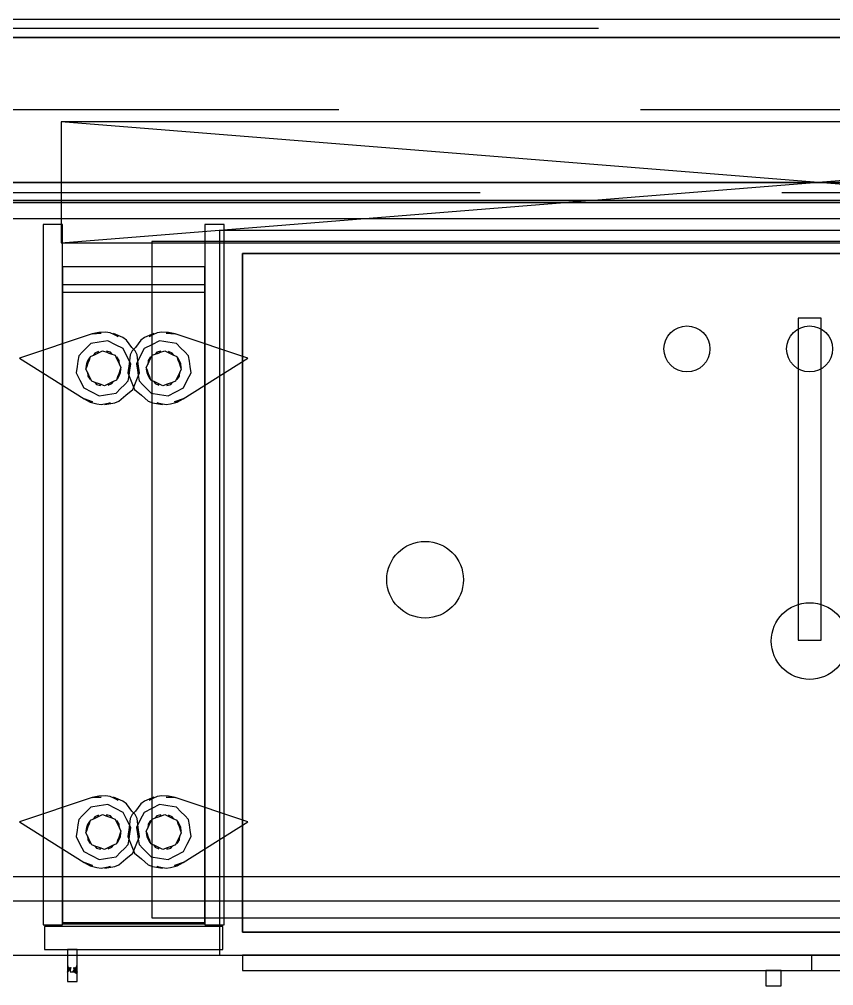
# Model space of a CAD drawing. Header units: millimetres. Extents: x -28.2 to 24.3, y -24.8 to 12.4.
# Drawn here: x -4.791 to -4.116, y 4.201 to 5.001 of the extents above; entities that cross this region are included whole.
import ezdxf

# ---------------------------------------------------------------- set-up
doc = ezdxf.new("R2010")
doc.units = ezdxf.units.MM
doc.linetypes.add('Dashed', pattern=[0.75, 0.5, -0.25])
for name, color, linetype in [('EJE_MUROS', 8, 'Continuous'), ('FLOWTERMINAL', 8, 'Continuous'), ('FURNISHINGELEMENT', 8, 'Continuous'), ('LOSAS', 3, 'Continuous'), ('MUROS', 7, 'Continuous'), ('VENTANAS', 4, 'Continuous')]:
    doc.layers.add(name, color=color, linetype=linetype)

msp = doc.modelspace()

# ---------------------------------------------------------------- linework, layer by layer
at = {"layer": 'EJE_MUROS', "linetype": 'Dashed'}
for p, q in [((-2.06116, 4.99342), (-5.87616, 4.99342)), ((-2.27616, 4.92592), (-5.67616, 4.92592)), ((-5.65916, 4.85742), (-2.29316, 4.85742))]:
    msp.add_line(p, q, dxfattribs=at)
at = {"layer": 'FLOWTERMINAL'}
for p, q in [((-3.59116, 4.81687), (-4.68116, 4.81687)), ((-4.68116, 4.81687), (-4.68116, 4.25687)), ((-4.12663, 4.75337), (-4.14568, 4.75337)), ((-4.14568, 4.75337), (-4.14568, 4.48667)), ((-4.12663, 4.48667), (-4.12663, 4.75337)), ((-4.14568, 4.48667), (-4.12663, 4.48667)), ((-4.68116, 4.25687), (-3.59116, 4.25687))]:
    msp.add_line(p, q, dxfattribs=at)
for centre, radius in [((-4.23776, 4.72797), 0.01905), ((-4.13616, 4.72797), 0.01905), ((-4.45469, 4.53687), 0.03175), ((-4.13616, 4.48607), 0.03175)]:
    msp.add_circle(centre, radius, dxfattribs=at)
at = {"layer": 'FURNISHINGELEMENT'}
for p, q in [((-3.30616, 4.85092), (-5.74616, 4.85092)), ((-4.75516, 4.83092, 1.18475), (-4.77116, 4.83092, 1.18475)), ((-4.77116, 4.83092, 1.18475), (-4.77116, 4.25092, 1.18475)), ((-4.75516, 4.25092, 1.18475), (-4.75516, 4.83092, 1.18475)), ((-4.62116, 4.83092, 1.18475), (-4.63716, 4.83092, 1.18475)), ((-4.63716, 4.83092, 1.18475), (-4.63716, 4.25092, 1.18475)), ((-3.62489, 4.82606, 1.21), (-4.62489, 4.82606, 1.21)), ((-4.62489, 4.82606, 1.21), (-4.62489, 4.22606, 1.21)), ((-4.62116, 4.25092, 1.18475), (-4.62116, 4.83092, 1.18475)), ((-4.60584, 4.24511, 1.21), (-4.60584, 4.80701, 1.21)), ((-4.60584, 4.80701, 1.21), (-3.64394, 4.80701, 1.21)), ((-3.64394, 4.80701, 0.56), (-4.60584, 4.80701, 0.56)), ((-4.60584, 4.80701, 0.56), (-4.60584, 4.24511, 0.56)), ((-3.64394, 4.80701, 0.57905), (-4.60584, 4.80701, 0.57905)), ((-4.60584, 4.80701, 0.57905), (-4.60584, 4.24511, 0.57905)), ((-4.63716, 4.79592, 1.18425), (-4.75516, 4.79592, 1.18425)), ((-4.75516, 4.79592, 1.18425), (-4.75516, 4.25192, 1.18425)), ((-4.63716, 4.79592, 0.50125), (-4.75516, 4.79592, 0.50125)), ((-4.75516, 4.79592, 0.50125), (-4.75516, 4.25302, 0.50125)), ((-4.63716, 4.25192, 1.18425), (-4.63716, 4.79592, 1.18425)), ((-4.63716, 4.25302, 0.50125), (-4.63716, 4.79592, 0.50125)), ((-4.63716, 4.78092, 1.16825), (-4.75516, 4.78092, 1.16825)), ((-4.75516, 4.78092, 1.16825), (-4.75516, 4.77492, 1.16825)), ((-4.63716, 4.77492, 1.16825), (-4.63716, 4.78092, 1.16825)), ((-4.75516, 4.77492, 1.16825), (-4.63716, 4.77492, 1.16825)), ((-4.73061, 4.74039, 0.485), (-4.79063, 4.72045, 0.485)), ((-4.72507, 4.74166, 0.48353), (-4.73061, 4.74039, 0.48395)), ((-4.73061, 4.74039, 0.48395), (-4.72316, 4.7409, 0.485)), ((-4.72316, 4.7409, 0.485), (-4.73061, 4.74039, 0.485)), ((-4.71945, 4.74187, 0.48398), (-4.72507, 4.74166, 0.48353)), ((-4.71571, 4.74142, 0.485), (-4.71945, 4.74187, 0.48398)), ((-4.70893, 4.73827, 0.485), (-4.71571, 4.74142, 0.485)), ((-4.70521, 4.73733, 0.48394), (-4.71281, 4.74074, 0.48383)), ((-4.71281, 4.74074, 0.48383), (-4.70893, 4.73827, 0.485)), ((-4.6795, 4.74074, 0.48383), (-4.6871, 4.73733, 0.48394)), ((-4.67661, 4.74142, 0.485), (-4.68338, 4.73827, 0.485)), ((-4.68338, 4.73827, 0.485), (-4.6795, 4.74074, 0.48383)), ((-4.67286, 4.74187, 0.48398), (-4.67661, 4.74142, 0.485)), ((-4.66724, 4.74166, 0.48353), (-4.67286, 4.74187, 0.48398)), ((-4.6617, 4.74039, 0.485), (-4.66915, 4.7409, 0.485)), ((-4.66915, 4.7409, 0.485), (-4.6617, 4.74039, 0.48395)), ((-4.6617, 4.74039, 0.48395), (-4.66724, 4.74166, 0.48353)), ((-4.60168, 4.72045, 0.485), (-4.6617, 4.74039, 0.485)), ((-4.73162, 4.7324, 0.357), (-4.73536, 4.72865, 0.357)), ((-4.7246, 4.73352, 0.357), (-4.73162, 4.7324, 0.357)), ((-4.72109, 4.73408, 0.357), (-4.7246, 4.73352, 0.357)), ((-4.71758, 4.73464, 0.357), (-4.72109, 4.73408, 0.357)), ((-4.71124, 4.73142, 0.357), (-4.71758, 4.73464, 0.357)), ((-4.70491, 4.7282, 0.357), (-4.71124, 4.73142, 0.357)), ((-4.70215, 4.73513, 0.485), (-4.70521, 4.73733, 0.48394)), ((-4.69773, 4.72911, 0.485), (-4.70215, 4.73513, 0.485)), ((-4.69016, 4.73513, 0.485), (-4.69458, 4.72911, 0.485)), ((-4.6871, 4.73733, 0.48394), (-4.69016, 4.73513, 0.485)), ((-4.68107, 4.73142, 0.357), (-4.6874, 4.7282, 0.357)), ((-4.67473, 4.73464, 0.357), (-4.68107, 4.73142, 0.357)), ((-4.67122, 4.73408, 0.357), (-4.67473, 4.73464, 0.357)), ((-4.66771, 4.73352, 0.357), (-4.67122, 4.73408, 0.357)), ((-4.6607, 4.7324, 0.357), (-4.66771, 4.73352, 0.357)), ((-4.65695, 4.72865, 0.357), (-4.6607, 4.7324, 0.357)), ((-4.74166, 4.72234, 0.357), (-4.74235, 4.71794, 0.357)), ((-4.73851, 4.72549, 0.357), (-4.74166, 4.72234, 0.357)), ((-4.73536, 4.72865, 0.357), (-4.73851, 4.72549, 0.357)), ((-4.73284, 4.71902, 0.357), (-4.73192, 4.72163, 0.357)), ((-4.73192, 4.72163, 0.357), (-4.7286, 4.72321, 0.357)), ((-4.72821, 4.72458, 0.35971), (-4.72941, 4.72282, 0.361)), ((-4.72941, 4.72282, 0.361), (-4.72691, 4.72401, 0.361)), ((-4.7286, 4.72321, 0.357), (-4.72525, 4.7248, 0.357)), ((-4.72514, 4.72585, 0.35938), (-4.72821, 4.72458, 0.35971)), ((-4.72691, 4.72401, 0.361), (-4.72525, 4.7248, 0.361)), ((-4.72525, 4.7248, 0.357), (-4.7219, 4.72639, 0.357)), ((-4.72525, 4.7248, 0.361), (-4.72514, 4.72585, 0.35938)), ((-4.7219, 4.72639, 0.357), (-4.7184, 4.72515, 0.357)), ((-4.71544, 4.72523, 0.35971), (-4.71862, 4.72619, 0.35938)), ((-4.71862, 4.72619, 0.35938), (-4.7184, 4.72515, 0.361)), ((-4.7184, 4.72515, 0.357), (-4.71491, 4.72391, 0.357)), ((-4.7184, 4.72515, 0.361), (-4.71667, 4.72453, 0.361)), ((-4.71667, 4.72453, 0.361), (-4.71406, 4.72361, 0.361)), ((-4.71406, 4.72361, 0.361), (-4.71544, 4.72523, 0.35971)), ((-4.71491, 4.72391, 0.357), (-4.71145, 4.72268, 0.357)), ((-4.71145, 4.72268, 0.357), (-4.71026, 4.72017, 0.357)), ((-4.70168, 4.72187, 0.357), (-4.70491, 4.7282, 0.357)), ((-4.69844, 4.71554, 0.357), (-4.70168, 4.72187, 0.357)), ((-4.699, 4.72308, 0.485), (-4.69997, 4.71567, 0.485)), ((-4.69738, 4.72649, 0.48382), (-4.699, 4.72308, 0.485)), ((-4.69493, 4.72649, 0.48382), (-4.69773, 4.72911, 0.485)), ((-4.69458, 4.72911, 0.485), (-4.69738, 4.72649, 0.48382)), ((-4.69331, 4.72308, 0.485), (-4.69493, 4.72649, 0.48382)), ((-4.69064, 4.72187, 0.357), (-4.69387, 4.71554, 0.357)), ((-4.69235, 4.71567, 0.485), (-4.69331, 4.72308, 0.485)), ((-4.6874, 4.7282, 0.357), (-4.69064, 4.72187, 0.357)), ((-4.68206, 4.72017, 0.357), (-4.68087, 4.72268, 0.357)), ((-4.68087, 4.72268, 0.357), (-4.67741, 4.72391, 0.357)), ((-4.67688, 4.72523, 0.35971), (-4.67825, 4.72361, 0.361)), ((-4.67825, 4.72361, 0.361), (-4.67564, 4.72453, 0.361)), ((-4.67741, 4.72391, 0.357), (-4.67391, 4.72515, 0.357)), ((-4.67369, 4.72619, 0.35938), (-4.67688, 4.72523, 0.35971)), ((-4.67564, 4.72453, 0.361), (-4.67391, 4.72515, 0.361)), ((-4.67391, 4.72515, 0.357), (-4.67041, 4.72639, 0.357)), ((-4.67391, 4.72515, 0.361), (-4.67369, 4.72619, 0.35938)), ((-4.67041, 4.72639, 0.357), (-4.66706, 4.7248, 0.357)), ((-4.66411, 4.72458, 0.35971), (-4.66717, 4.72585, 0.35938)), ((-4.66717, 4.72585, 0.35938), (-4.66706, 4.7248, 0.361)), ((-4.66706, 4.7248, 0.361), (-4.66541, 4.72401, 0.361)), ((-4.66706, 4.7248, 0.357), (-4.66371, 4.72321, 0.357)), ((-4.66541, 4.72401, 0.361), (-4.6629, 4.72282, 0.361)), ((-4.6629, 4.72282, 0.361), (-4.66411, 4.72458, 0.35971)), ((-4.66371, 4.72321, 0.357), (-4.6604, 4.72163, 0.357)), ((-4.6604, 4.72163, 0.357), (-4.65947, 4.71902, 0.357)), ((-4.6538, 4.72549, 0.357), (-4.65695, 4.72865, 0.357)), ((-4.65065, 4.72234, 0.357), (-4.6538, 4.72549, 0.357)), ((-4.64996, 4.71794, 0.357), (-4.65065, 4.72234, 0.357)), ((-4.79063, 4.72045, 0.485), (-4.73722, 4.68658, 0.485)), ((-4.74305, 4.71354, 0.357), (-4.74387, 4.7083, 0.357)), ((-4.74235, 4.71794, 0.357), (-4.74305, 4.71354, 0.357)), ((-4.73519, 4.71552, 0.35995), (-4.73563, 4.7126, 0.35997)), ((-4.73563, 4.7126, 0.35997), (-4.7347, 4.71379, 0.361)), ((-4.73563, 4.71118, 0.357), (-4.7347, 4.71379, 0.357)), ((-4.73424, 4.71815, 0.36003), (-4.73519, 4.71552, 0.35995)), ((-4.7347, 4.71379, 0.361), (-4.73377, 4.7164, 0.361)), ((-4.7347, 4.71379, 0.357), (-4.73377, 4.7164, 0.357)), ((-4.73282, 4.72053, 0.35986), (-4.73424, 4.71815, 0.36003)), ((-4.73377, 4.7164, 0.361), (-4.73284, 4.71902, 0.361)), ((-4.73377, 4.7164, 0.357), (-4.73284, 4.71902, 0.357)), ((-4.73284, 4.71902, 0.361), (-4.73282, 4.72053, 0.35986)), ((-4.71012, 4.72131, 0.35987), (-4.71026, 4.72017, 0.361)), ((-4.71026, 4.72017, 0.357), (-4.70907, 4.71767, 0.357)), ((-4.71026, 4.72017, 0.361), (-4.70907, 4.71767, 0.361)), ((-4.70825, 4.71851, 0.35959), (-4.71012, 4.72131, 0.35987)), ((-4.70907, 4.71767, 0.357), (-4.70787, 4.71516, 0.357)), ((-4.70907, 4.71767, 0.361), (-4.70787, 4.71516, 0.361)), ((-4.70787, 4.71516, 0.361), (-4.70825, 4.71851, 0.35959)), ((-4.70787, 4.71516, 0.357), (-4.70668, 4.71266, 0.357)), ((-4.69997, 4.71567, 0.485), (-4.70093, 4.70826, 0.485)), ((-4.69927, 4.7103, 0.357), (-4.69844, 4.71554, 0.357)), ((-4.69387, 4.71554, 0.357), (-4.69305, 4.7103, 0.357)), ((-4.69138, 4.70826, 0.485), (-4.69235, 4.71567, 0.485)), ((-4.68563, 4.71266, 0.357), (-4.68444, 4.71516, 0.357)), ((-4.68407, 4.71851, 0.35959), (-4.68444, 4.71516, 0.361)), ((-4.68444, 4.71516, 0.357), (-4.68325, 4.71767, 0.357)), ((-4.68444, 4.71516, 0.361), (-4.68325, 4.71767, 0.361)), ((-4.6822, 4.72131, 0.35987), (-4.68407, 4.71851, 0.35959)), ((-4.68325, 4.71767, 0.357), (-4.68206, 4.72017, 0.357)), ((-4.68325, 4.71767, 0.361), (-4.68206, 4.72017, 0.361)), ((-4.68206, 4.72017, 0.361), (-4.6822, 4.72131, 0.35987)), ((-4.65807, 4.71815, 0.36003), (-4.6595, 4.72053, 0.35986)), ((-4.6595, 4.72053, 0.35986), (-4.65947, 4.71902, 0.361)), ((-4.65947, 4.71902, 0.361), (-4.65854, 4.7164, 0.361)), ((-4.65947, 4.71902, 0.357), (-4.65854, 4.7164, 0.357)), ((-4.65854, 4.7164, 0.361), (-4.65761, 4.71379, 0.361)), ((-4.65854, 4.7164, 0.357), (-4.65761, 4.71379, 0.357)), ((-4.65712, 4.71552, 0.35995), (-4.65807, 4.71815, 0.36003)), ((-4.65761, 4.71379, 0.361), (-4.65668, 4.7126, 0.35997)), ((-4.65761, 4.71379, 0.357), (-4.65668, 4.71118, 0.357)), ((-4.65668, 4.7126, 0.35997), (-4.65712, 4.71552, 0.35995)), ((-4.65509, 4.68658, 0.485), (-4.60168, 4.72045, 0.485)), ((-4.64927, 4.71354, 0.357), (-4.64996, 4.71794, 0.357)), ((-4.64844, 4.7083, 0.357), (-4.64927, 4.71354, 0.357)), ((-4.74387, 4.7083, 0.357), (-4.74064, 4.70197, 0.357)), ((-4.73444, 4.70867, 0.357), (-4.73563, 4.71118, 0.357)), ((-4.73325, 4.70617, 0.361), (-4.73444, 4.70867, 0.361)), ((-4.73444, 4.70867, 0.361), (-4.73407, 4.70533, 0.35959)), ((-4.73325, 4.70617, 0.357), (-4.73444, 4.70867, 0.357)), ((-4.73206, 4.70366, 0.361), (-4.73325, 4.70617, 0.361)), ((-4.73206, 4.70366, 0.357), (-4.73325, 4.70617, 0.357)), ((-4.7095, 4.70331, 0.35986), (-4.70807, 4.70569, 0.36003)), ((-4.70854, 4.70743, 0.357), (-4.70947, 4.70482, 0.357)), ((-4.70854, 4.70743, 0.361), (-4.70947, 4.70482, 0.361)), ((-4.70761, 4.71005, 0.357), (-4.70854, 4.70743, 0.357)), ((-4.70761, 4.71005, 0.361), (-4.70854, 4.70743, 0.361)), ((-4.70807, 4.70569, 0.36003), (-4.70712, 4.70832, 0.35995)), ((-4.70668, 4.71266, 0.357), (-4.70761, 4.71005, 0.357)), ((-4.70668, 4.71124, 0.35997), (-4.70761, 4.71005, 0.361)), ((-4.70712, 4.70832, 0.35995), (-4.70668, 4.71124, 0.35997)), ((-4.70093, 4.70826, 0.485), (-4.6982, 4.70131, 0.485)), ((-4.70065, 4.7015, 0.357), (-4.69996, 4.7059, 0.357)), ((-4.69996, 4.7059, 0.357), (-4.69927, 4.7103, 0.357)), ((-4.69411, 4.70131, 0.485), (-4.69138, 4.70826, 0.485)), ((-4.69305, 4.7103, 0.357), (-4.69235, 4.7059, 0.357)), ((-4.69235, 4.7059, 0.357), (-4.69166, 4.7015, 0.357)), ((-4.6847, 4.71005, 0.357), (-4.68563, 4.71266, 0.357)), ((-4.6847, 4.71005, 0.361), (-4.68563, 4.71124, 0.35997)), ((-4.68563, 4.71124, 0.35997), (-4.68519, 4.70832, 0.35995)), ((-4.68519, 4.70832, 0.35995), (-4.68424, 4.70569, 0.36003)), ((-4.68377, 4.70743, 0.357), (-4.6847, 4.71005, 0.357)), ((-4.68377, 4.70743, 0.361), (-4.6847, 4.71005, 0.361)), ((-4.68424, 4.70569, 0.36003), (-4.68282, 4.70331, 0.35986)), ((-4.68284, 4.70482, 0.357), (-4.68377, 4.70743, 0.357)), ((-4.68284, 4.70482, 0.361), (-4.68377, 4.70743, 0.361)), ((-4.65907, 4.70617, 0.361), (-4.66026, 4.70366, 0.361)), ((-4.65907, 4.70617, 0.357), (-4.66026, 4.70366, 0.357)), ((-4.65787, 4.70867, 0.361), (-4.65907, 4.70617, 0.361)), ((-4.65787, 4.70867, 0.357), (-4.65907, 4.70617, 0.357)), ((-4.65825, 4.70533, 0.35959), (-4.65787, 4.70867, 0.361)), ((-4.65668, 4.71118, 0.357), (-4.65787, 4.70867, 0.357)), ((-4.65168, 4.70197, 0.357), (-4.64844, 4.7083, 0.357)), ((-4.74064, 4.70197, 0.357), (-4.7374, 4.69564, 0.357)), ((-4.73407, 4.70533, 0.35959), (-4.7322, 4.70253, 0.35987)), ((-4.7322, 4.70253, 0.35987), (-4.73206, 4.70366, 0.361)), ((-4.73087, 4.70116, 0.357), (-4.73206, 4.70366, 0.357)), ((-4.72741, 4.69993, 0.357), (-4.73087, 4.70116, 0.357)), ((-4.72564, 4.6993, 0.361), (-4.72825, 4.70023, 0.361)), ((-4.72825, 4.70023, 0.361), (-4.72688, 4.6986, 0.35971)), ((-4.72391, 4.69869, 0.357), (-4.72741, 4.69993, 0.357)), ((-4.72688, 4.6986, 0.35971), (-4.72369, 4.69765, 0.35938)), ((-4.72391, 4.69869, 0.361), (-4.72564, 4.6993, 0.361)), ((-4.72369, 4.69765, 0.35938), (-4.72391, 4.69869, 0.361)), ((-4.72041, 4.69745, 0.357), (-4.72391, 4.69869, 0.357)), ((-4.71706, 4.69904, 0.357), (-4.72041, 4.69745, 0.357)), ((-4.71717, 4.69798, 0.35938), (-4.71411, 4.69926, 0.35971)), ((-4.71706, 4.69904, 0.361), (-4.71717, 4.69798, 0.35938)), ((-4.71371, 4.70063, 0.357), (-4.71706, 4.69904, 0.357)), ((-4.71541, 4.69983, 0.361), (-4.71706, 4.69904, 0.361)), ((-4.7129, 4.70102, 0.361), (-4.71541, 4.69983, 0.361)), ((-4.71411, 4.69926, 0.35971), (-4.7129, 4.70102, 0.361)), ((-4.7104, 4.70221, 0.357), (-4.71371, 4.70063, 0.357)), ((-4.70947, 4.70482, 0.357), (-4.7104, 4.70221, 0.357)), ((-4.70947, 4.70482, 0.361), (-4.7095, 4.70331, 0.35986)), ((-4.70695, 4.69519, 0.357), (-4.7038, 4.69834, 0.357)), ((-4.7038, 4.69834, 0.357), (-4.70065, 4.7015, 0.357)), ((-4.6982, 4.70131, 0.485), (-4.69548, 4.69435, 0.485)), ((-4.69684, 4.69435, 0.485), (-4.69411, 4.70131, 0.485)), ((-4.69166, 4.7015, 0.357), (-4.68851, 4.69834, 0.357)), ((-4.68851, 4.69834, 0.357), (-4.68536, 4.69519, 0.357)), ((-4.68192, 4.70221, 0.357), (-4.68284, 4.70482, 0.357)), ((-4.68282, 4.70331, 0.35986), (-4.68284, 4.70482, 0.361)), ((-4.6786, 4.70063, 0.357), (-4.68192, 4.70221, 0.357)), ((-4.67691, 4.69983, 0.361), (-4.67941, 4.70102, 0.361)), ((-4.67941, 4.70102, 0.361), (-4.67821, 4.69926, 0.35971)), ((-4.67525, 4.69904, 0.357), (-4.6786, 4.70063, 0.357)), ((-4.67821, 4.69926, 0.35971), (-4.67514, 4.69798, 0.35938)), ((-4.67525, 4.69904, 0.361), (-4.67691, 4.69983, 0.361)), ((-4.6719, 4.69745, 0.357), (-4.67525, 4.69904, 0.357)), ((-4.67514, 4.69798, 0.35938), (-4.67525, 4.69904, 0.361)), ((-4.6684, 4.69869, 0.357), (-4.6719, 4.69745, 0.357)), ((-4.6684, 4.69869, 0.361), (-4.66862, 4.69765, 0.35938)), ((-4.66862, 4.69765, 0.35938), (-4.66544, 4.6986, 0.35971)), ((-4.66491, 4.69993, 0.357), (-4.6684, 4.69869, 0.357)), ((-4.66667, 4.6993, 0.361), (-4.6684, 4.69869, 0.361)), ((-4.66406, 4.70023, 0.361), (-4.66667, 4.6993, 0.361)), ((-4.66544, 4.6986, 0.35971), (-4.66406, 4.70023, 0.361)), ((-4.66145, 4.70116, 0.357), (-4.66491, 4.69993, 0.357)), ((-4.66026, 4.70366, 0.357), (-4.66145, 4.70116, 0.357)), ((-4.66026, 4.70366, 0.361), (-4.66012, 4.70253, 0.35987)), ((-4.66012, 4.70253, 0.35987), (-4.65825, 4.70533, 0.35959)), ((-4.65491, 4.69564, 0.357), (-4.65168, 4.70197, 0.357)), ((-4.7374, 4.69564, 0.357), (-4.73107, 4.69242, 0.357)), ((-4.73107, 4.69242, 0.357), (-4.72473, 4.6892, 0.357)), ((-4.72473, 4.6892, 0.357), (-4.72122, 4.68976, 0.357)), ((-4.72122, 4.68976, 0.357), (-4.71771, 4.69032, 0.357)), ((-4.71771, 4.69032, 0.357), (-4.7107, 4.69144, 0.357)), ((-4.7107, 4.69144, 0.357), (-4.70695, 4.69519, 0.357)), ((-4.70833, 4.6848, 0.485), (-4.70258, 4.68957, 0.485)), ((-4.70258, 4.68957, 0.485), (-4.69684, 4.69435, 0.485)), ((-4.69548, 4.69435, 0.485), (-4.68973, 4.68957, 0.485)), ((-4.68973, 4.68957, 0.485), (-4.68398, 4.6848, 0.485)), ((-4.68536, 4.69519, 0.357), (-4.68162, 4.69144, 0.357)), ((-4.68162, 4.69144, 0.357), (-4.6746, 4.69032, 0.357)), ((-4.6746, 4.69032, 0.357), (-4.67109, 4.68976, 0.357)), ((-4.67109, 4.68976, 0.357), (-4.66758, 4.6892, 0.357)), ((-4.66758, 4.6892, 0.357), (-4.66124, 4.69242, 0.357)), ((-4.66124, 4.69242, 0.357), (-4.65491, 4.69564, 0.357)), ((-4.73722, 4.68658, 0.485), (-4.73011, 4.68428, 0.485)), ((-4.73011, 4.68428, 0.485), (-4.73722, 4.68658, 0.48395)), ((-4.73722, 4.68658, 0.48395), (-4.73215, 4.68401, 0.48353)), ((-4.73215, 4.68401, 0.48353), (-4.72675, 4.68244, 0.48398)), ((-4.72675, 4.68244, 0.48398), (-4.72301, 4.68198, 0.485)), ((-4.72301, 4.68198, 0.485), (-4.71567, 4.68339, 0.485)), ((-4.72003, 4.68194, 0.48383), (-4.71184, 4.6834, 0.48394)), ((-4.71567, 4.68339, 0.485), (-4.72003, 4.68194, 0.48383)), ((-4.71184, 4.6834, 0.48394), (-4.70833, 4.6848, 0.485)), ((-4.68398, 4.6848, 0.485), (-4.68048, 4.6834, 0.48394)), ((-4.68048, 4.6834, 0.48394), (-4.67228, 4.68194, 0.48383)), ((-4.67228, 4.68194, 0.48383), (-4.67665, 4.68339, 0.485)), ((-4.67665, 4.68339, 0.485), (-4.66931, 4.68198, 0.485)), ((-4.66931, 4.68198, 0.485), (-4.66556, 4.68244, 0.48398)), ((-4.66556, 4.68244, 0.48398), (-4.66016, 4.68401, 0.48353)), ((-4.65509, 4.68658, 0.48395), (-4.6622, 4.68428, 0.485)), ((-4.6622, 4.68428, 0.485), (-4.65509, 4.68658, 0.485)), ((-4.66016, 4.68401, 0.48353), (-4.65509, 4.68658, 0.48395)), ((-4.73061, 4.35639, 0.485), (-4.79063, 4.33645, 0.485)), ((-4.72507, 4.35766, 0.48353), (-4.73061, 4.35639, 0.48395)), ((-4.73061, 4.35639, 0.48395), (-4.72316, 4.3569, 0.485)), ((-4.72316, 4.3569, 0.485), (-4.73061, 4.35639, 0.485)), ((-4.71945, 4.35787, 0.48398), (-4.72507, 4.35766, 0.48353)), ((-4.71571, 4.35742, 0.485), (-4.71945, 4.35787, 0.48398)), ((-4.70893, 4.35427, 0.485), (-4.71571, 4.35742, 0.485)), ((-4.70521, 4.35333, 0.48394), (-4.71281, 4.35674, 0.48383)), ((-4.71281, 4.35674, 0.48383), (-4.70893, 4.35427, 0.485)), ((-4.6795, 4.35674, 0.48383), (-4.6871, 4.35333, 0.48394)), ((-4.67661, 4.35742, 0.485), (-4.68338, 4.35427, 0.485)), ((-4.68338, 4.35427, 0.485), (-4.6795, 4.35674, 0.48383)), ((-4.67286, 4.35787, 0.48398), (-4.67661, 4.35742, 0.485)), ((-4.66724, 4.35766, 0.48353), (-4.67286, 4.35787, 0.48398)), ((-4.6617, 4.35639, 0.485), (-4.66915, 4.3569, 0.485)), ((-4.66915, 4.3569, 0.485), (-4.6617, 4.35639, 0.48395)), ((-4.6617, 4.35639, 0.48395), (-4.66724, 4.35766, 0.48353)), ((-4.60168, 4.33645, 0.485), (-4.6617, 4.35639, 0.485)), ((-4.73162, 4.3484, 0.357), (-4.73536, 4.34465, 0.357)), ((-4.7246, 4.34952, 0.357), (-4.73162, 4.3484, 0.357)), ((-4.72109, 4.35008, 0.357), (-4.7246, 4.34952, 0.357)), ((-4.71758, 4.35064, 0.357), (-4.72109, 4.35008, 0.357)), ((-4.71124, 4.34742, 0.357), (-4.71758, 4.35064, 0.357)), ((-4.70491, 4.3442, 0.357), (-4.71124, 4.34742, 0.357)), ((-4.70215, 4.35113, 0.485), (-4.70521, 4.35333, 0.48394)), ((-4.69773, 4.34511, 0.485), (-4.70215, 4.35113, 0.485)), ((-4.69016, 4.35113, 0.485), (-4.69458, 4.34511, 0.485)), ((-4.6871, 4.35333, 0.48394), (-4.69016, 4.35113, 0.485)), ((-4.68107, 4.34742, 0.357), (-4.6874, 4.3442, 0.357)), ((-4.67473, 4.35064, 0.357), (-4.68107, 4.34742, 0.357)), ((-4.67122, 4.35008, 0.357), (-4.67473, 4.35064, 0.357)), ((-4.66771, 4.34952, 0.357), (-4.67122, 4.35008, 0.357)), ((-4.6607, 4.3484, 0.357), (-4.66771, 4.34952, 0.357)), ((-4.65695, 4.34465, 0.357), (-4.6607, 4.3484, 0.357)), ((-4.74166, 4.33834, 0.357), (-4.74235, 4.33394, 0.357)), ((-4.73851, 4.34149, 0.357), (-4.74166, 4.33834, 0.357)), ((-4.73536, 4.34465, 0.357), (-4.73851, 4.34149, 0.357)), ((-4.73284, 4.33502, 0.357), (-4.73192, 4.33763, 0.357)), ((-4.73192, 4.33763, 0.357), (-4.7286, 4.33921, 0.357)), ((-4.72821, 4.34058, 0.35971), (-4.72941, 4.33882, 0.361)), ((-4.72941, 4.33882, 0.361), (-4.72691, 4.34001, 0.361)), ((-4.7286, 4.33921, 0.357), (-4.72525, 4.3408, 0.357)), ((-4.72514, 4.34185, 0.35938), (-4.72821, 4.34058, 0.35971)), ((-4.72691, 4.34001, 0.361), (-4.72525, 4.3408, 0.361)), ((-4.72525, 4.3408, 0.357), (-4.7219, 4.34239, 0.357)), ((-4.72525, 4.3408, 0.361), (-4.72514, 4.34185, 0.35938)), ((-4.7219, 4.34239, 0.357), (-4.7184, 4.34115, 0.357)), ((-4.71544, 4.34123, 0.35971), (-4.71862, 4.34219, 0.35938)), ((-4.71862, 4.34219, 0.35938), (-4.7184, 4.34115, 0.361)), ((-4.7184, 4.34115, 0.357), (-4.71491, 4.33991, 0.357)), ((-4.7184, 4.34115, 0.361), (-4.71667, 4.34053, 0.361)), ((-4.71667, 4.34053, 0.361), (-4.71406, 4.33961, 0.361)), ((-4.71406, 4.33961, 0.361), (-4.71544, 4.34123, 0.35971)), ((-4.71491, 4.33991, 0.357), (-4.71145, 4.33868, 0.357)), ((-4.71145, 4.33868, 0.357), (-4.71026, 4.33617, 0.357)), ((-4.70168, 4.33787, 0.357), (-4.70491, 4.3442, 0.357)), ((-4.69844, 4.33154, 0.357), (-4.70168, 4.33787, 0.357)), ((-4.699, 4.33908, 0.485), (-4.69997, 4.33167, 0.485)), ((-4.69738, 4.34249, 0.48382), (-4.699, 4.33908, 0.485)), ((-4.69493, 4.34249, 0.48382), (-4.69773, 4.34511, 0.485)), ((-4.69458, 4.34511, 0.485), (-4.69738, 4.34249, 0.48382)), ((-4.69331, 4.33908, 0.485), (-4.69493, 4.34249, 0.48382)), ((-4.69064, 4.33787, 0.357), (-4.69387, 4.33154, 0.357)), ((-4.69235, 4.33167, 0.485), (-4.69331, 4.33908, 0.485)), ((-4.6874, 4.3442, 0.357), (-4.69064, 4.33787, 0.357)), ((-4.68206, 4.33617, 0.357), (-4.68087, 4.33868, 0.357)), ((-4.68087, 4.33868, 0.357), (-4.67741, 4.33991, 0.357)), ((-4.67688, 4.34123, 0.35971), (-4.67825, 4.33961, 0.361)), ((-4.67825, 4.33961, 0.361), (-4.67564, 4.34053, 0.361)), ((-4.67741, 4.33991, 0.357), (-4.67391, 4.34115, 0.357)), ((-4.67369, 4.34219, 0.35938), (-4.67688, 4.34123, 0.35971)), ((-4.67564, 4.34053, 0.361), (-4.67391, 4.34115, 0.361)), ((-4.67391, 4.34115, 0.357), (-4.67041, 4.34239, 0.357)), ((-4.67391, 4.34115, 0.361), (-4.67369, 4.34219, 0.35938)), ((-4.67041, 4.34239, 0.357), (-4.66706, 4.3408, 0.357)), ((-4.66411, 4.34058, 0.35971), (-4.66717, 4.34185, 0.35938)), ((-4.66717, 4.34185, 0.35938), (-4.66706, 4.3408, 0.361)), ((-4.66706, 4.3408, 0.361), (-4.66541, 4.34001, 0.361)), ((-4.66706, 4.3408, 0.357), (-4.66371, 4.33921, 0.357)), ((-4.66541, 4.34001, 0.361), (-4.6629, 4.33882, 0.361)), ((-4.6629, 4.33882, 0.361), (-4.66411, 4.34058, 0.35971)), ((-4.66371, 4.33921, 0.357), (-4.6604, 4.33763, 0.357)), ((-4.6604, 4.33763, 0.357), (-4.65947, 4.33502, 0.357)), ((-4.6538, 4.34149, 0.357), (-4.65695, 4.34465, 0.357)), ((-4.65065, 4.33834, 0.357), (-4.6538, 4.34149, 0.357)), ((-4.64996, 4.33394, 0.357), (-4.65065, 4.33834, 0.357)), ((-4.79063, 4.33645, 0.485), (-4.73722, 4.30258, 0.485)), ((-4.74305, 4.32954, 0.357), (-4.74387, 4.3243, 0.357)), ((-4.74235, 4.33394, 0.357), (-4.74305, 4.32954, 0.357)), ((-4.73519, 4.33152, 0.35995), (-4.73563, 4.3286, 0.35997)), ((-4.73563, 4.3286, 0.35997), (-4.7347, 4.32979, 0.361)), ((-4.73563, 4.32718, 0.357), (-4.7347, 4.32979, 0.357)), ((-4.73424, 4.33415, 0.36003), (-4.73519, 4.33152, 0.35995)), ((-4.7347, 4.32979, 0.361), (-4.73377, 4.3324, 0.361)), ((-4.7347, 4.32979, 0.357), (-4.73377, 4.3324, 0.357)), ((-4.73282, 4.33653, 0.35986), (-4.73424, 4.33415, 0.36003)), ((-4.73377, 4.3324, 0.361), (-4.73284, 4.33502, 0.361)), ((-4.73377, 4.3324, 0.357), (-4.73284, 4.33502, 0.357)), ((-4.73284, 4.33502, 0.361), (-4.73282, 4.33653, 0.35986)), ((-4.71012, 4.33731, 0.35987), (-4.71026, 4.33617, 0.361)), ((-4.71026, 4.33617, 0.357), (-4.70907, 4.33367, 0.357)), ((-4.71026, 4.33617, 0.361), (-4.70907, 4.33367, 0.361)), ((-4.70825, 4.33451, 0.35959), (-4.71012, 4.33731, 0.35987)), ((-4.70907, 4.33367, 0.357), (-4.70787, 4.33116, 0.357)), ((-4.70907, 4.33367, 0.361), (-4.70787, 4.33116, 0.361)), ((-4.70787, 4.33116, 0.361), (-4.70825, 4.33451, 0.35959)), ((-4.70787, 4.33116, 0.357), (-4.70668, 4.32866, 0.357)), ((-4.69997, 4.33167, 0.485), (-4.70093, 4.32426, 0.485)), ((-4.69927, 4.3263, 0.357), (-4.69844, 4.33154, 0.357)), ((-4.69387, 4.33154, 0.357), (-4.69305, 4.3263, 0.357)), ((-4.69138, 4.32426, 0.485), (-4.69235, 4.33167, 0.485)), ((-4.68563, 4.32866, 0.357), (-4.68444, 4.33116, 0.357)), ((-4.68407, 4.33451, 0.35959), (-4.68444, 4.33116, 0.361)), ((-4.68444, 4.33116, 0.357), (-4.68325, 4.33367, 0.357)), ((-4.68444, 4.33116, 0.361), (-4.68325, 4.33367, 0.361)), ((-4.6822, 4.33731, 0.35987), (-4.68407, 4.33451, 0.35959)), ((-4.68325, 4.33367, 0.357), (-4.68206, 4.33617, 0.357)), ((-4.68325, 4.33367, 0.361), (-4.68206, 4.33617, 0.361)), ((-4.68206, 4.33617, 0.361), (-4.6822, 4.33731, 0.35987)), ((-4.65807, 4.33415, 0.36003), (-4.6595, 4.33653, 0.35986)), ((-4.6595, 4.33653, 0.35986), (-4.65947, 4.33502, 0.361)), ((-4.65947, 4.33502, 0.361), (-4.65854, 4.3324, 0.361)), ((-4.65947, 4.33502, 0.357), (-4.65854, 4.3324, 0.357)), ((-4.65854, 4.3324, 0.361), (-4.65761, 4.32979, 0.361)), ((-4.65854, 4.3324, 0.357), (-4.65761, 4.32979, 0.357)), ((-4.65712, 4.33152, 0.35995), (-4.65807, 4.33415, 0.36003)), ((-4.65761, 4.32979, 0.361), (-4.65668, 4.3286, 0.35997)), ((-4.65761, 4.32979, 0.357), (-4.65668, 4.32718, 0.357)), ((-4.65668, 4.3286, 0.35997), (-4.65712, 4.33152, 0.35995)), ((-4.65509, 4.30258, 0.485), (-4.60168, 4.33645, 0.485)), ((-4.64927, 4.32954, 0.357), (-4.64996, 4.33394, 0.357)), ((-4.64844, 4.3243, 0.357), (-4.64927, 4.32954, 0.357)), ((-4.74387, 4.3243, 0.357), (-4.74064, 4.31797, 0.357)), ((-4.73444, 4.32467, 0.357), (-4.73563, 4.32718, 0.357)), ((-4.73325, 4.32217, 0.361), (-4.73444, 4.32467, 0.361)), ((-4.73444, 4.32467, 0.361), (-4.73407, 4.32133, 0.35959)), ((-4.73325, 4.32217, 0.357), (-4.73444, 4.32467, 0.357)), ((-4.73206, 4.31966, 0.361), (-4.73325, 4.32217, 0.361)), ((-4.73206, 4.31966, 0.357), (-4.73325, 4.32217, 0.357)), ((-4.7095, 4.31931, 0.35986), (-4.70807, 4.32169, 0.36003)), ((-4.70854, 4.32343, 0.357), (-4.70947, 4.32082, 0.357)), ((-4.70854, 4.32343, 0.361), (-4.70947, 4.32082, 0.361)), ((-4.70761, 4.32605, 0.357), (-4.70854, 4.32343, 0.357)), ((-4.70761, 4.32605, 0.361), (-4.70854, 4.32343, 0.361)), ((-4.70807, 4.32169, 0.36003), (-4.70712, 4.32432, 0.35995)), ((-4.70668, 4.32866, 0.357), (-4.70761, 4.32605, 0.357)), ((-4.70668, 4.32724, 0.35997), (-4.70761, 4.32605, 0.361)), ((-4.70712, 4.32432, 0.35995), (-4.70668, 4.32724, 0.35997)), ((-4.70093, 4.32426, 0.485), (-4.6982, 4.31731, 0.485)), ((-4.70065, 4.3175, 0.357), (-4.69996, 4.3219, 0.357)), ((-4.69996, 4.3219, 0.357), (-4.69927, 4.3263, 0.357)), ((-4.69411, 4.31731, 0.485), (-4.69138, 4.32426, 0.485)), ((-4.69305, 4.3263, 0.357), (-4.69235, 4.3219, 0.357)), ((-4.69235, 4.3219, 0.357), (-4.69166, 4.3175, 0.357)), ((-4.6847, 4.32605, 0.357), (-4.68563, 4.32866, 0.357)), ((-4.6847, 4.32605, 0.361), (-4.68563, 4.32724, 0.35997)), ((-4.68563, 4.32724, 0.35997), (-4.68519, 4.32432, 0.35995)), ((-4.68519, 4.32432, 0.35995), (-4.68424, 4.32169, 0.36003)), ((-4.68377, 4.32343, 0.357), (-4.6847, 4.32605, 0.357)), ((-4.68377, 4.32343, 0.361), (-4.6847, 4.32605, 0.361)), ((-4.68424, 4.32169, 0.36003), (-4.68282, 4.31931, 0.35986)), ((-4.68284, 4.32082, 0.357), (-4.68377, 4.32343, 0.357)), ((-4.68284, 4.32082, 0.361), (-4.68377, 4.32343, 0.361)), ((-4.65907, 4.32217, 0.361), (-4.66026, 4.31966, 0.361)), ((-4.65907, 4.32217, 0.357), (-4.66026, 4.31966, 0.357)), ((-4.65787, 4.32467, 0.361), (-4.65907, 4.32217, 0.361)), ((-4.65787, 4.32467, 0.357), (-4.65907, 4.32217, 0.357)), ((-4.65825, 4.32133, 0.35959), (-4.65787, 4.32467, 0.361)), ((-4.65668, 4.32718, 0.357), (-4.65787, 4.32467, 0.357)), ((-4.65168, 4.31797, 0.357), (-4.64844, 4.3243, 0.357)), ((-4.74064, 4.31797, 0.357), (-4.7374, 4.31164, 0.357)), ((-4.73407, 4.32133, 0.35959), (-4.7322, 4.31853, 0.35987)), ((-4.7322, 4.31853, 0.35987), (-4.73206, 4.31966, 0.361)), ((-4.73087, 4.31716, 0.357), (-4.73206, 4.31966, 0.357)), ((-4.72741, 4.31593, 0.357), (-4.73087, 4.31716, 0.357)), ((-4.72564, 4.3153, 0.361), (-4.72825, 4.31623, 0.361)), ((-4.72825, 4.31623, 0.361), (-4.72688, 4.3146, 0.35971)), ((-4.72391, 4.31469, 0.357), (-4.72741, 4.31593, 0.357)), ((-4.72688, 4.3146, 0.35971), (-4.72369, 4.31365, 0.35938)), ((-4.72391, 4.31469, 0.361), (-4.72564, 4.3153, 0.361)), ((-4.72369, 4.31365, 0.35938), (-4.72391, 4.31469, 0.361)), ((-4.72041, 4.31345, 0.357), (-4.72391, 4.31469, 0.357)), ((-4.71706, 4.31504, 0.357), (-4.72041, 4.31345, 0.357)), ((-4.71717, 4.31398, 0.35938), (-4.71411, 4.31526, 0.35971)), ((-4.71706, 4.31504, 0.361), (-4.71717, 4.31398, 0.35938)), ((-4.71371, 4.31663, 0.357), (-4.71706, 4.31504, 0.357)), ((-4.71541, 4.31583, 0.361), (-4.71706, 4.31504, 0.361)), ((-4.7129, 4.31702, 0.361), (-4.71541, 4.31583, 0.361)), ((-4.71411, 4.31526, 0.35971), (-4.7129, 4.31702, 0.361)), ((-4.7104, 4.31821, 0.357), (-4.71371, 4.31663, 0.357)), ((-4.70947, 4.32082, 0.357), (-4.7104, 4.31821, 0.357)), ((-4.70947, 4.32082, 0.361), (-4.7095, 4.31931, 0.35986)), ((-4.70695, 4.31119, 0.357), (-4.7038, 4.31434, 0.357)), ((-4.7038, 4.31434, 0.357), (-4.70065, 4.3175, 0.357)), ((-4.6982, 4.31731, 0.485), (-4.69548, 4.31035, 0.485)), ((-4.69684, 4.31035, 0.485), (-4.69411, 4.31731, 0.485)), ((-4.69166, 4.3175, 0.357), (-4.68851, 4.31434, 0.357)), ((-4.68851, 4.31434, 0.357), (-4.68536, 4.31119, 0.357)), ((-4.68192, 4.31821, 0.357), (-4.68284, 4.32082, 0.357)), ((-4.68282, 4.31931, 0.35986), (-4.68284, 4.32082, 0.361)), ((-4.6786, 4.31663, 0.357), (-4.68192, 4.31821, 0.357)), ((-4.67691, 4.31583, 0.361), (-4.67941, 4.31702, 0.361)), ((-4.67941, 4.31702, 0.361), (-4.67821, 4.31526, 0.35971)), ((-4.67525, 4.31504, 0.357), (-4.6786, 4.31663, 0.357)), ((-4.67821, 4.31526, 0.35971), (-4.67514, 4.31398, 0.35938)), ((-4.67525, 4.31504, 0.361), (-4.67691, 4.31583, 0.361)), ((-4.6719, 4.31345, 0.357), (-4.67525, 4.31504, 0.357)), ((-4.67514, 4.31398, 0.35938), (-4.67525, 4.31504, 0.361)), ((-4.6684, 4.31469, 0.357), (-4.6719, 4.31345, 0.357)), ((-4.6684, 4.31469, 0.361), (-4.66862, 4.31365, 0.35938)), ((-4.66862, 4.31365, 0.35938), (-4.66544, 4.3146, 0.35971)), ((-4.66491, 4.31593, 0.357), (-4.6684, 4.31469, 0.357)), ((-4.66667, 4.3153, 0.361), (-4.6684, 4.31469, 0.361)), ((-4.66406, 4.31623, 0.361), (-4.66667, 4.3153, 0.361)), ((-4.66544, 4.3146, 0.35971), (-4.66406, 4.31623, 0.361)), ((-4.66145, 4.31716, 0.357), (-4.66491, 4.31593, 0.357)), ((-4.66026, 4.31966, 0.357), (-4.66145, 4.31716, 0.357)), ((-4.66026, 4.31966, 0.361), (-4.66012, 4.31853, 0.35987)), ((-4.66012, 4.31853, 0.35987), (-4.65825, 4.32133, 0.35959)), ((-4.65491, 4.31164, 0.357), (-4.65168, 4.31797, 0.357)), ((-4.7374, 4.31164, 0.357), (-4.73107, 4.30842, 0.357)), ((-4.73107, 4.30842, 0.357), (-4.72473, 4.3052, 0.357)), ((-4.72473, 4.3052, 0.357), (-4.72122, 4.30576, 0.357)), ((-4.72122, 4.30576, 0.357), (-4.71771, 4.30632, 0.357)), ((-4.71771, 4.30632, 0.357), (-4.7107, 4.30744, 0.357)), ((-4.7107, 4.30744, 0.357), (-4.70695, 4.31119, 0.357)), ((-4.70833, 4.3008, 0.485), (-4.70258, 4.30557, 0.485)), ((-4.70258, 4.30557, 0.485), (-4.69684, 4.31035, 0.485)), ((-4.69548, 4.31035, 0.485), (-4.68973, 4.30557, 0.485)), ((-4.68973, 4.30557, 0.485), (-4.68398, 4.3008, 0.485)), ((-4.68536, 4.31119, 0.357), (-4.68162, 4.30744, 0.357)), ((-4.68162, 4.30744, 0.357), (-4.6746, 4.30632, 0.357)), ((-4.6746, 4.30632, 0.357), (-4.67109, 4.30576, 0.357)), ((-4.67109, 4.30576, 0.357), (-4.66758, 4.3052, 0.357)), ((-4.66758, 4.3052, 0.357), (-4.66124, 4.30842, 0.357)), ((-4.66124, 4.30842, 0.357), (-4.65491, 4.31164, 0.357)), ((-4.73722, 4.30258, 0.485), (-4.73011, 4.30028, 0.485)), ((-4.73011, 4.30028, 0.485), (-4.73722, 4.30258, 0.48395)), ((-4.73722, 4.30258, 0.48395), (-4.73215, 4.30001, 0.48353)), ((-4.73215, 4.30001, 0.48353), (-4.72675, 4.29844, 0.48398)), ((-4.72675, 4.29844, 0.48398), (-4.72301, 4.29798, 0.485)), ((-4.72301, 4.29798, 0.485), (-4.71567, 4.29939, 0.485)), ((-4.72003, 4.29794, 0.48383), (-4.71184, 4.2994, 0.48394)), ((-4.71567, 4.29939, 0.485), (-4.72003, 4.29794, 0.48383)), ((-4.71184, 4.2994, 0.48394), (-4.70833, 4.3008, 0.485)), ((-4.68398, 4.3008, 0.485), (-4.68048, 4.2994, 0.48394)), ((-4.68048, 4.2994, 0.48394), (-4.67228, 4.29794, 0.48383)), ((-4.67228, 4.29794, 0.48383), (-4.67665, 4.29939, 0.485)), ((-4.67665, 4.29939, 0.485), (-4.66931, 4.29798, 0.485)), ((-4.66931, 4.29798, 0.485), (-4.66556, 4.29844, 0.48398)), ((-4.66556, 4.29844, 0.48398), (-4.66016, 4.30001, 0.48353)), ((-4.65509, 4.30258, 0.48395), (-4.6622, 4.30028, 0.485)), ((-4.6622, 4.30028, 0.485), (-4.65509, 4.30258, 0.485)), ((-4.66016, 4.30001, 0.48353), (-4.65509, 4.30258, 0.48395)), ((-3.1855, 4.29092), (-5.1855, 4.29092)), ((-5.1855, 4.27092), (-3.1855, 4.27092)), ((-4.77116, 4.25092, 1.18475), (-4.75516, 4.25092, 1.18475)), ((-4.62216, 4.24961, 1.18375), (-4.76994, 4.24961, 1.18375)), ((-4.76994, 4.24961, 1.18375), (-4.76994, 4.23061, 1.18375)), ((-4.75516, 4.25302, 0.50125), (-4.63716, 4.25302, 0.50125)), ((-4.75516, 4.25192, 1.18425), (-4.63716, 4.25192, 1.18425)), ((-4.63716, 4.25092, 1.18475), (-4.62116, 4.25092, 1.18475)), ((-4.62216, 4.23061, 1.18375), (-4.62216, 4.24961, 1.18375)), ((-3.64394, 4.24511, 1.21), (-4.60584, 4.24511, 1.21)), ((-4.60584, 4.24511, 0.56), (-3.64394, 4.24511, 0.56)), ((-4.60584, 4.24511, 0.57905), (-3.64394, 4.24511, 0.57905)), ((-5.12116, 4.22592), (-3.30616, 4.22592)), ((-4.76994, 4.23061, 1.18375), (-4.62216, 4.23061, 1.18375)), ((-4.75105, 4.23061, 1.14075), (-4.75105, 4.20411, 1.14075)), ((-4.74305, 4.23061, 1.14075), (-4.75105, 4.23061, 1.14075)), ((-4.74705, 4.23061, 0.97325), (-4.75105, 4.23061, 0.96925)), ((-4.75105, 4.23061, 0.96925), (-4.75105, 4.22787, 0.96925)), ((-4.75105, 4.22787, 0.96925), (-4.75105, 4.22286, 0.96925)), ((-4.74305, 4.23061, 0.96925), (-4.74705, 4.23061, 0.97325)), ((-4.74305, 4.20411, 1.14075), (-4.74305, 4.23061, 1.14075)), ((-4.74305, 4.22787, 0.96925), (-4.74305, 4.23061, 0.96925)), ((-4.74305, 4.22286, 0.96925), (-4.74305, 4.22787, 0.96925)), ((-4.62489, 4.22606, 1.21), (-3.62489, 4.22606, 1.21)), ((-3.64394, 4.22606, 1.19095), (-4.60584, 4.22606, 1.19095)), ((-4.60584, 4.22606, 1.19095), (-4.60584, 4.21336, 1.19095)), ((-4.13442, 4.22606, 1.0703), (-4.60584, 4.22606, 1.0703)), ((-4.60584, 4.22606, 1.0703), (-4.60584, 4.21336, 1.0703)), ((-4.13442, 4.21336, 1.0703), (-4.13442, 4.22606, 1.0703)), ((-4.75105, 4.22286, 0.96925), (-4.75105, 4.21785, 0.96925)), ((-4.75105, 4.21785, 0.96925), (-4.75029, 4.21551, 0.97159)), ((-4.7438, 4.21551, 0.97159), (-4.74305, 4.21785, 0.96925)), ((-4.74305, 4.21785, 0.96925), (-4.74305, 4.22286, 0.96925)), ((-4.75105, 4.21147, 0.97058), (-4.74829, 4.21575, 0.97305)), ((-4.75105, 4.21262, 0.96997), (-4.74941, 4.21566, 0.97248)), ((-4.74941, 4.21566, 0.97248), (-4.75105, 4.21147, 0.97058)), ((-4.75029, 4.21551, 0.97159), (-4.75105, 4.21262, 0.96997)), ((-4.74829, 4.21575, 0.97305), (-4.74871, 4.21366, 0.9735)), ((-4.74871, 4.21366, 0.9735), (-4.7487, 4.21216, 0.9752)), ((-4.7487, 4.21216, 0.9752), (-4.74548, 4.21215, 0.97535)), ((-4.74548, 4.21215, 0.97535), (-4.74657, 4.21299, 0.97445)), ((-4.74657, 4.21299, 0.97445), (-4.74305, 4.21045, 0.97137)), ((-4.74546, 4.2138, 0.97346), (-4.7458, 4.21575, 0.97305)), ((-4.7458, 4.21575, 0.97305), (-4.74305, 4.21147, 0.97058)), ((-4.74305, 4.21045, 0.97137), (-4.74546, 4.2138, 0.97346)), ((-4.74305, 4.21147, 0.97058), (-4.74468, 4.21566, 0.97248)), ((-4.74468, 4.21566, 0.97248), (-4.74305, 4.21262, 0.96997)), ((-4.74305, 4.21262, 0.96997), (-4.7438, 4.21551, 0.97159)), ((-4.60584, 4.21336, 1.19095), (-3.64394, 4.21336, 1.19095)), ((-4.60584, 4.21336, 1.0703), (-4.13442, 4.21336, 1.0703)), ((-4.15982, 4.21336, 1.0322), (-4.17252, 4.21336, 1.0322)), ((-4.17252, 4.21336, 1.0322), (-4.17252, 4.20066, 1.0322)), ((-4.15982, 4.20066, 1.0322), (-4.15982, 4.21336, 1.0322)), ((-4.75105, 4.20411, 1.14075), (-4.74305, 4.20411, 1.14075)), ((-4.17252, 4.20066, 1.0322), (-4.15982, 4.20066, 1.0322))]:
    msp.add_line(p, q, dxfattribs=at)
at = {"layer": 'LOSAS'}
for p, q in [((-5.74116, 4.85092), (-2.20116, 4.85092)), ((-5.67616, 4.83592), (-2.27616, 4.83592))]:
    msp.add_line(p, q, dxfattribs=at)
at = {"layer": 'MUROS'}
for p, q in [((-5.87616, 5.00092), (-2.06116, 5.00092)), ((-2.06116, 4.98592), (-5.87616, 4.98592)), ((-5.67616, 4.98592), (-2.27616, 4.98592)), ((-2.27616, 4.86592), (-5.67616, 4.86592)), ((-5.65916, 4.86592), (-2.29316, 4.86592)), ((-2.29316, 4.84892), (-5.65916, 4.84892))]:
    msp.add_line(p, q, dxfattribs=at)
at = {"layer": 'VENTANAS'}
for p, q in [((-3.50616, 4.91592), (-4.75616, 4.91592)), ((-4.75616, 4.91592), (-4.75616, 4.81592)), ((-4.75616, 4.81592), (-3.50616, 4.91592)), ((-3.50616, 4.81592), (-4.75616, 4.91592)), ((-3.50616, 4.91592), (-4.75616, 4.91592)), ((-4.75616, 4.91592), (-4.75616, 4.81592)), ((-4.75616, 4.81592), (-3.50616, 4.91592)), ((-3.50616, 4.81592), (-4.75616, 4.91592)), ((-3.50616, 4.91592), (-4.75616, 4.91592)), ((-4.75616, 4.91592), (-4.75616, 4.81592)), ((-4.75616, 4.81592), (-3.50616, 4.91592)), ((-3.50616, 4.81592), (-4.75616, 4.91592)), ((-3.50616, 4.91592), (-4.75616, 4.91592)), ((-4.75616, 4.91592), (-4.75616, 4.81592)), ((-4.75616, 4.81592), (-3.50616, 4.91592)), ((-3.50616, 4.81592), (-4.75616, 4.91592)), ((-3.50616, 4.91592), (-4.75616, 4.91592)), ((-4.75616, 4.91592), (-4.75616, 4.81592)), ((-4.75616, 4.81592), (-3.50616, 4.91592)), ((-3.50616, 4.81592), (-4.75616, 4.91592)), ((-3.50616, 4.91592), (-4.75616, 4.91592)), ((-4.75616, 4.91592), (-4.75616, 4.81592)), ((-4.75616, 4.81592), (-3.50616, 4.91592)), ((-3.50616, 4.81592), (-4.75616, 4.91592)), ((-3.50616, 4.91592), (-4.75616, 4.91592)), ((-4.75616, 4.91592), (-4.75616, 4.81592)), ((-4.75616, 4.81592), (-3.50616, 4.91592)), ((-3.50616, 4.81592), (-4.75616, 4.91592)), ((-3.50616, 4.91592), (-4.75616, 4.91592)), ((-4.75616, 4.91592), (-4.75616, 4.81592)), ((-4.75616, 4.81592), (-3.50616, 4.91592)), ((-3.50616, 4.81592), (-4.75616, 4.91592)), ((-4.75616, 4.81592), (-3.50616, 4.81592)), ((-4.75616, 4.81592), (-3.50616, 4.81592)), ((-4.75616, 4.81592), (-3.50616, 4.81592)), ((-4.75616, 4.81592), (-3.50616, 4.81592)), ((-4.75616, 4.81592), (-3.50616, 4.81592)), ((-4.75616, 4.81592), (-3.50616, 4.81592)), ((-4.75616, 4.81592), (-3.50616, 4.81592)), ((-4.75616, 4.81592), (-3.50616, 4.81592))]:
    msp.add_line(p, q, dxfattribs=at)

doc.saveas('drawing.dxf')
